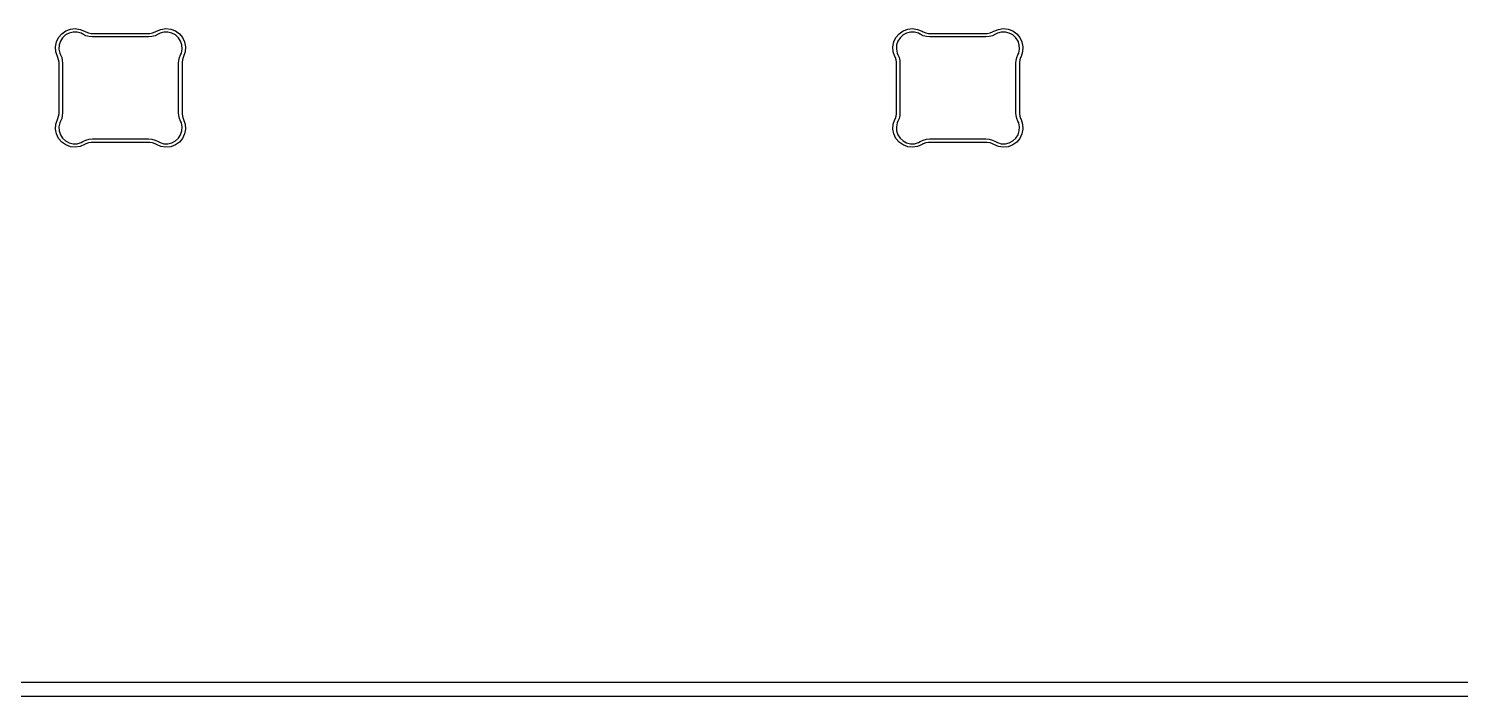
# Model space of a CAD drawing. Extents: x 46 to 356, y -183 to -54.
# Drawn here: x 81.65 to 122.37, y -182.55 to -163.56 of the extents above; entities that cross this region are included whole.
import ezdxf

# ---------------------------------------------------------------- set-up
doc = ezdxf.new("R2010")
doc.units = 0
doc.layers.add('BLACK', color=7, linetype='CONTINUOUS')

msp = doc.modelspace()

# ---------------------------------------------------------------- linework, layer by layer
at = {"layer": 'BLACK', "linetype": 'CONTINUOUS'}
for p, q in [((82.596771, -163.70921), (82.710703, -163.628231)), ((82.710703, -163.628231), (82.841369, -163.578587)), ((82.920786, -163.662461), (82.808699, -163.689378)), ((82.841369, -163.578587), (82.980329, -163.563483)), ((83.036039, -163.664668), (82.920786, -163.662461)), ((82.980329, -163.563483), (83.118609, -163.583895)), ((83.147015, -163.695855), (83.036039, -163.664668)), ((83.118609, -163.583895), (83.247279, -163.638505)), ((83.247279, -163.638505), (83.247264, -163.638531)), ((83.247264, -163.638531), (83.247265, -163.638532)), ((83.247265, -163.638532), (83.247266, -163.638531)), ((83.247266, -163.638531), (83.281613, -163.658562)), ((83.281613, -163.658562), (83.356245, -163.686021)), ((85.181254, -163.686021), (85.255886, -163.658562)), ((85.255886, -163.658562), (85.290234, -163.638531)), ((85.290234, -163.638532), (85.290249, -163.638528)), ((85.290234, -163.638531), (85.290234, -163.638532)), ((85.290249, -163.638528), (85.418898, -163.583927)), ((85.501465, -163.664701), (85.390498, -163.695887)), ((85.418898, -163.583927), (85.55717, -163.563516)), ((85.616709, -163.662495), (85.501465, -163.664701)), ((85.55717, -163.563516), (85.696122, -163.578619)), ((85.728788, -163.689409), (85.616709, -163.662495)), ((85.696122, -163.578619), (85.82678, -163.62826)), ((85.82678, -163.62826), (85.940705, -163.709234)), ((106.409271, -163.70921), (106.523203, -163.628231)), ((106.523203, -163.628231), (106.653869, -163.578587)), ((106.733286, -163.662461), (106.621199, -163.689378)), ((106.653869, -163.578587), (106.792829, -163.563483)), ((106.848539, -163.664668), (106.733286, -163.662461)), ((106.792829, -163.563483), (106.931109, -163.583895)), ((106.959515, -163.695855), (106.848539, -163.664668)), ((106.931109, -163.583895), (107.059779, -163.638505)), ((107.059779, -163.638505), (107.059764, -163.638531)), ((107.059764, -163.638531), (107.059765, -163.638532)), ((107.059765, -163.638532), (107.059766, -163.638531)), ((107.059766, -163.638531), (107.094113, -163.658562)), ((107.094113, -163.658562), (107.168745, -163.686021)), ((108.993754, -163.686021), (109.068386, -163.658562)), ((109.068386, -163.658562), (109.102734, -163.638531)), ((109.102734, -163.638532), (109.102749, -163.638528)), ((109.102734, -163.638531), (109.102734, -163.638532)), ((109.102749, -163.638528), (109.231398, -163.583927)), ((109.313965, -163.664701), (109.202998, -163.695887)), ((109.231398, -163.583927), (109.36967, -163.563516)), ((109.429209, -163.662495), (109.313965, -163.664701)), ((109.36967, -163.563516), (109.508622, -163.578619)), ((109.541288, -163.689409), (109.429209, -163.662495)), ((109.508622, -163.578619), (109.63928, -163.62826)), ((109.63928, -163.62826), (109.753205, -163.709234)), ((82.420805, -164.07987), (82.446985, -163.942565)), ((82.446985, -163.942565), (82.506931, -163.816293)), ((82.506931, -163.816293), (82.596771, -163.70921)), ((82.524232, -164.028442), (82.517205, -164.143502)), ((82.560036, -163.91887), (82.524232, -164.028442)), ((82.622305, -163.82186), (82.560036, -163.91887)), ((82.707016, -163.74368), (82.622305, -163.82186)), ((82.808699, -163.689378), (82.707016, -163.74368)), ((83.196748, -163.724799), (83.147015, -163.695855)), ((83.196813, -163.724872), (83.196748, -163.724799)), ((83.196814, -163.724871), (83.196813, -163.724872)), ((83.196814, -163.724873), (83.196814, -163.724871)), ((83.196821, -163.724874), (83.196814, -163.724873)), ((83.284388, -163.766173), (83.196821, -163.724874)), ((83.377848, -163.791478), (83.284388, -163.766173)), ((83.356245, -163.686021), (83.434537, -163.699966)), ((83.474298, -163.800001), (83.377848, -163.791478)), ((83.434537, -163.699966), (83.474298, -163.700001)), ((83.474298, -163.700001), (85.063202, -163.700001)), ((85.063202, -163.800001), (83.474298, -163.800001)), ((85.063202, -163.700001), (85.102963, -163.699966)), ((85.159651, -163.791478), (85.063202, -163.800001)), ((85.102963, -163.699966), (85.181254, -163.686021)), ((85.253111, -163.766173), (85.159651, -163.791478)), ((85.34067, -163.724878), (85.253111, -163.766173)), ((85.340686, -163.724875), (85.34067, -163.724878)), ((85.390498, -163.695887), (85.340686, -163.724876)), ((85.340686, -163.724876), (85.340686, -163.724875)), ((85.830464, -163.743707), (85.728788, -163.689409)), ((85.915169, -163.821881), (85.830464, -163.743707)), ((85.977433, -163.918883), (85.915169, -163.821881)), ((85.940705, -163.709234), (86.03054, -163.81631)), ((86.013234, -164.028448), (85.977433, -163.918883)), ((86.020261, -164.143499), (86.013234, -164.028448)), ((86.03054, -163.81631), (86.090483, -163.942574)), ((86.090483, -163.942574), (86.116662, -164.079871)), ((106.233305, -164.07987), (106.259485, -163.942565)), ((106.259485, -163.942565), (106.319431, -163.816293)), ((106.319431, -163.816293), (106.409271, -163.70921)), ((106.336732, -164.028442), (106.329705, -164.143502)), ((106.372536, -163.91887), (106.336732, -164.028442)), ((106.434805, -163.82186), (106.372536, -163.91887)), ((106.519516, -163.74368), (106.434805, -163.82186)), ((106.621199, -163.689378), (106.519516, -163.74368)), ((107.009248, -163.724799), (106.959515, -163.695855)), ((107.009313, -163.724872), (107.009248, -163.724799)), ((107.009314, -163.724871), (107.009313, -163.724872)), ((107.009314, -163.724873), (107.009314, -163.724871)), ((107.009321, -163.724874), (107.009314, -163.724873)), ((107.096888, -163.766173), (107.009321, -163.724874)), ((107.190348, -163.791478), (107.096888, -163.766173)), ((107.168745, -163.686021), (107.247037, -163.699966)), ((107.286798, -163.800001), (107.190348, -163.791478)), ((107.247037, -163.699966), (107.286798, -163.700001)), ((107.286798, -163.700001), (108.875702, -163.700001)), ((108.875702, -163.800001), (107.286798, -163.800001)), ((108.875702, -163.700001), (108.915463, -163.699966)), ((108.972151, -163.791478), (108.875702, -163.800001)), ((108.915463, -163.699966), (108.993754, -163.686021)), ((109.065611, -163.766173), (108.972151, -163.791478)), ((109.15317, -163.724878), (109.065611, -163.766173)), ((109.153186, -163.724875), (109.15317, -163.724878)), ((109.202998, -163.695887), (109.153186, -163.724876)), ((109.153186, -163.724876), (109.153186, -163.724875)), ((109.642964, -163.743707), (109.541288, -163.689409)), ((109.727669, -163.821881), (109.642964, -163.743707)), ((109.789933, -163.918883), (109.727669, -163.821881)), ((109.753205, -163.709234), (109.84304, -163.81631)), ((109.825734, -164.028448), (109.789933, -163.918883)), ((109.832761, -164.143499), (109.825734, -164.028448)), ((109.84304, -163.81631), (109.902983, -163.942574)), ((109.902983, -163.942574), (109.929162, -164.079871)), ((82.430081, -164.219341), (82.420805, -164.07987)), ((82.474215, -164.351969), (82.430081, -164.219341)), ((82.474216, -164.351971), (82.474214, -164.351969)), ((82.474214, -164.351969), (82.474215, -164.351969)), ((82.474217, -164.351974), (82.474216, -164.351971)), ((82.488844, -164.382348), (82.474217, -164.351974)), ((82.508719, -164.446778), (82.488844, -164.382348)), ((82.518771, -164.51345), (82.508719, -164.446778)), ((82.517205, -164.143502), (82.539408, -164.256618)), ((82.539408, -164.256618), (82.564318, -164.308594)), ((82.564318, -164.308594), (82.564318, -164.308595)), ((82.564318, -164.308595), (82.594338, -164.385087)), ((82.594338, -164.385087), (82.612626, -164.465206)), ((82.612626, -164.465206), (82.618773, -164.547155)), ((85.918749, -164.547154), (85.92489, -164.465211)), ((85.92489, -164.465211), (85.943164, -164.385097)), ((85.943164, -164.385097), (85.973162, -164.308596)), ((85.973152, -164.308579), (85.99806, -164.256606)), ((85.973182, -164.308594), (85.973152, -164.308579)), ((85.973162, -164.308596), (85.973177, -164.308604)), ((85.973177, -164.308604), (85.973181, -164.308599)), ((85.973181, -164.308599), (85.973182, -164.308594)), ((85.99806, -164.256606), (86.020261, -164.143499)), ((86.028794, -164.44677), (86.018749, -164.513447)), ((86.048656, -164.382331), (86.028794, -164.44677)), ((86.063247, -164.352008), (86.048656, -164.382331)), ((86.063286, -164.351968), (86.063247, -164.352008)), ((86.063275, -164.351951), (86.06327, -164.35196)), ((86.06327, -164.35196), (86.063286, -164.351968)), ((86.063291, -164.351958), (86.063275, -164.351951)), ((86.063315, -164.351774), (86.063291, -164.351958)), ((86.107387, -164.219333), (86.063315, -164.351774)), ((86.116662, -164.079871), (86.107387, -164.219333)), ((106.242581, -164.219341), (106.233305, -164.07987)), ((106.286715, -164.351969), (106.242581, -164.219341)), ((106.286716, -164.351971), (106.286714, -164.351969)), ((106.286714, -164.351969), (106.286715, -164.351969)), ((106.286717, -164.351974), (106.286716, -164.351971)), ((106.301344, -164.382348), (106.286717, -164.351974)), ((106.321219, -164.446778), (106.301344, -164.382348)), ((106.331271, -164.51345), (106.321219, -164.446778)), ((106.329705, -164.143502), (106.351908, -164.256618)), ((106.351908, -164.256618), (106.376818, -164.308594)), ((106.376818, -164.308594), (106.376818, -164.308595)), ((106.376818, -164.308595), (106.406838, -164.385087)), ((106.406838, -164.385087), (106.425126, -164.465206)), ((106.425126, -164.465206), (106.431273, -164.547155)), ((109.731249, -164.547154), (109.73739, -164.465211)), ((109.73739, -164.465211), (109.755664, -164.385097)), ((109.755664, -164.385097), (109.785662, -164.308596)), ((109.785652, -164.308579), (109.81056, -164.256606)), ((109.785682, -164.308594), (109.785652, -164.308579)), ((109.785662, -164.308596), (109.785677, -164.308604)), ((109.785677, -164.308604), (109.785681, -164.308599)), ((109.785681, -164.308599), (109.785682, -164.308594)), ((109.81056, -164.256606), (109.832761, -164.143499)), ((109.841294, -164.44677), (109.831249, -164.513447)), ((109.861156, -164.382331), (109.841294, -164.44677)), ((109.875747, -164.352008), (109.861156, -164.382331)), ((109.875786, -164.351968), (109.875747, -164.352008)), ((109.875775, -164.351951), (109.87577, -164.35196)), ((109.87577, -164.35196), (109.875786, -164.351968)), ((109.875791, -164.351958), (109.875775, -164.351951)), ((109.875815, -164.351774), (109.875791, -164.351958)), ((109.919887, -164.219333), (109.875815, -164.351774)), ((109.929162, -164.079871), (109.919887, -164.219333)), ((82.518751, -164.547159), (82.518772, -164.547048)), ((82.518751, -165.95284), (82.518751, -164.547159)), ((82.518772, -164.547048), (82.518771, -164.51345)), ((82.618751, -164.547155), (82.61875, -164.547156)), ((82.61875, -164.547156), (82.618751, -164.547159)), ((82.618773, -164.547155), (82.618751, -164.547155)), ((82.618751, -164.547159), (82.618751, -165.952843)), ((85.918749, -164.547155), (85.918749, -164.547154)), ((85.918749, -164.547159), (85.918749, -164.547155)), ((85.918749, -165.952843), (85.918749, -164.547159)), ((86.018749, -164.513447), (86.018749, -164.547159)), ((86.018749, -164.547159), (86.018749, -165.952843)), ((106.331251, -164.547159), (106.331272, -164.547048)), ((106.331251, -165.95284), (106.331251, -164.547159)), ((106.331272, -164.547048), (106.331271, -164.51345)), ((106.431251, -164.547155), (106.43125, -164.547156)), ((106.43125, -164.547156), (106.431251, -164.547159)), ((106.431273, -164.547155), (106.431251, -164.547155)), ((106.431251, -164.547159), (106.431251, -165.952843)), ((109.731249, -164.547155), (109.731249, -164.547154)), ((109.731249, -164.547159), (109.731249, -164.547155)), ((109.731249, -165.952843), (109.731249, -164.547159)), ((109.831249, -164.513447), (109.831249, -164.547159)), ((109.831249, -164.547159), (109.831249, -165.952843)), ((82.488823, -166.117645), (82.508697, -166.053219)), ((82.508697, -166.053219), (82.518749, -165.986551)), ((82.518749, -165.986551), (82.518751, -165.95284)), ((82.612604, -166.034794), (82.594316, -166.114909)), ((82.618751, -165.952848), (82.612604, -166.034794)), ((82.618751, -165.952843), (82.61875, -165.952846)), ((82.61875, -165.952846), (82.618751, -165.952848)), ((85.918783, -165.953015), (85.918749, -165.952843)), ((85.924901, -166.034785), (85.918783, -165.953015)), ((85.943174, -166.114904), (85.924901, -166.034785)), ((86.018749, -165.952843), (86.018748, -165.952846)), ((86.018748, -165.952846), (86.018749, -165.952849)), ((86.018749, -165.952849), (86.01877, -165.952849)), ((86.01877, -165.952849), (86.018765, -165.98656)), ((86.018765, -165.98656), (86.028804, -166.05323)), ((86.028804, -166.05323), (86.048666, -166.11766)), ((106.301323, -166.117645), (106.321197, -166.053219)), ((106.321197, -166.053219), (106.331249, -165.986551)), ((106.331249, -165.986551), (106.331251, -165.95284)), ((106.425104, -166.034794), (106.406816, -166.114909)), ((106.431251, -165.952848), (106.425104, -166.034794)), ((106.431251, -165.952843), (106.43125, -165.952846)), ((106.43125, -165.952846), (106.431251, -165.952848)), ((109.731283, -165.953015), (109.731249, -165.952843)), ((109.737401, -166.034785), (109.731283, -165.953015)), ((109.755674, -166.114904), (109.737401, -166.034785)), ((109.831249, -165.952843), (109.831248, -165.952846)), ((109.831248, -165.952846), (109.831249, -165.952849)), ((109.831249, -165.952849), (109.83127, -165.952849)), ((109.83127, -165.952849), (109.831265, -165.98656)), ((109.831265, -165.98656), (109.841304, -166.05323)), ((109.841304, -166.05323), (109.861166, -166.11766)), ((82.420835, -166.42013), (82.43011, -166.280668)), ((82.447014, -166.557427), (82.420835, -166.42013)), ((82.43011, -166.280668), (82.474196, -166.148181)), ((82.474196, -166.148018), (82.488823, -166.117645)), ((82.474217, -166.148028), (82.474196, -166.148018)), ((82.474196, -166.148181), (82.474216, -166.148034)), ((82.474214, -166.148034), (82.474216, -166.148031)), ((82.474216, -166.148034), (82.474214, -166.148034)), ((82.474216, -166.148031), (82.474217, -166.148028)), ((82.539437, -166.243394), (82.517236, -166.356502)), ((82.517236, -166.356502), (82.524263, -166.471553)), ((82.524263, -166.471553), (82.560065, -166.581118)), ((82.564344, -166.191421), (82.539437, -166.243394)), ((82.564331, -166.191308), (82.564318, -166.191408)), ((82.564318, -166.191408), (82.564344, -166.191421)), ((82.594316, -166.114909), (82.564331, -166.191308)), ((85.973182, -166.191406), (85.943174, -166.114904)), ((85.973182, -166.191408), (85.973181, -166.191406)), ((85.973181, -166.191406), (85.973182, -166.191406)), ((85.998091, -166.243384), (85.973182, -166.191408)), ((85.977462, -166.581131), (86.013266, -166.471559)), ((86.020294, -166.3565), (85.998091, -166.243384)), ((86.013266, -166.471559), (86.020294, -166.3565)), ((86.048666, -166.11766), (86.063288, -166.148035)), ((86.063288, -166.148035), (86.063287, -166.148036)), ((86.063287, -166.148036), (86.063287, -166.148042)), ((86.063287, -166.148042), (86.107418, -166.280662)), ((86.116694, -166.420132), (86.090513, -166.557436)), ((86.107418, -166.280662), (86.116694, -166.420132)), ((106.233335, -166.42013), (106.24261, -166.280668)), ((106.259514, -166.557427), (106.233335, -166.42013)), ((106.24261, -166.280668), (106.286696, -166.148181)), ((106.286696, -166.148018), (106.301323, -166.117645)), ((106.286717, -166.148028), (106.286696, -166.148018)), ((106.286696, -166.148181), (106.286716, -166.148034)), ((106.286714, -166.148034), (106.286716, -166.148031)), ((106.286716, -166.148034), (106.286714, -166.148034)), ((106.286716, -166.148031), (106.286717, -166.148028)), ((106.351937, -166.243394), (106.329736, -166.356502)), ((106.329736, -166.356502), (106.336763, -166.471553)), ((106.336763, -166.471553), (106.372565, -166.581118)), ((106.376844, -166.191421), (106.351937, -166.243394)), ((106.376831, -166.191308), (106.376818, -166.191408)), ((106.376818, -166.191408), (106.376844, -166.191421)), ((106.406816, -166.114909), (106.376831, -166.191308)), ((109.785682, -166.191406), (109.755674, -166.114904)), ((109.785682, -166.191408), (109.785681, -166.191406)), ((109.785681, -166.191406), (109.785682, -166.191406)), ((109.810591, -166.243384), (109.785682, -166.191408)), ((109.789962, -166.581131), (109.825766, -166.471559)), ((109.832794, -166.3565), (109.810591, -166.243384)), ((109.825766, -166.471559), (109.832794, -166.3565)), ((109.861166, -166.11766), (109.875788, -166.148035)), ((109.875788, -166.148035), (109.875787, -166.148036)), ((109.875787, -166.148036), (109.875787, -166.148042)), ((109.875787, -166.148042), (109.919918, -166.280662)), ((109.929194, -166.420132), (109.903013, -166.557436)), ((109.919918, -166.280662), (109.929194, -166.420132)), ((82.506957, -166.683692), (82.447014, -166.557427)), ((82.596793, -166.790769), (82.506957, -166.683692)), ((82.560065, -166.581118), (82.622329, -166.678121)), ((82.710718, -166.871743), (82.596793, -166.790769)), ((82.622329, -166.678121), (82.707034, -166.756295)), ((82.707034, -166.756295), (82.80871, -166.810593)), ((82.841376, -166.921384), (82.710718, -166.871743)), ((82.80871, -166.810593), (82.92079, -166.837508)), ((82.980329, -166.936487), (82.841376, -166.921384)), ((82.92079, -166.837508), (83.036035, -166.835302)), ((83.118601, -166.916076), (82.980329, -166.936487)), ((83.036035, -166.835302), (83.147002, -166.804116)), ((83.24726, -166.861469), (83.118601, -166.916076)), ((83.147002, -166.804116), (83.196814, -166.775128)), ((83.196814, -166.775128), (83.196815, -166.775128)), ((83.196815, -166.775128), (83.284387, -166.733827)), ((83.247263, -166.861469), (83.24726, -166.861469)), ((83.247265, -166.861469), (83.247263, -166.861469)), ((83.281613, -166.841438), (83.247265, -166.861469)), ((83.356245, -166.813979), (83.281613, -166.841438)), ((83.284387, -166.733827), (83.377847, -166.708522)), ((83.434536, -166.800034), (83.356245, -166.813979)), ((83.377847, -166.708522), (83.474297, -166.699999)), ((83.474291, -166.799999), (83.434536, -166.800034)), ((83.474297, -166.8), (83.474291, -166.799999)), ((83.474297, -166.699999), (83.474297, -166.7)), ((83.474297, -166.7), (85.063202, -166.7)), ((85.0632, -166.8), (83.474297, -166.8)), ((85.063203, -166.800001), (85.0632, -166.8)), ((85.063202, -166.7), (85.06321, -166.700001)), ((85.102964, -166.800036), (85.063203, -166.800001)), ((85.06321, -166.700001), (85.159652, -166.708524)), ((85.181255, -166.813981), (85.102964, -166.800036)), ((85.159652, -166.708524), (85.253112, -166.733829)), ((85.255887, -166.84144), (85.181255, -166.813981)), ((85.253112, -166.733829), (85.340678, -166.775127)), ((85.290234, -166.861471), (85.255887, -166.84144)), ((85.290223, -166.861495), (85.290237, -166.861471)), ((85.418892, -166.916104), (85.290223, -166.861495)), ((85.290235, -166.86147), (85.290234, -166.861471)), ((85.290236, -166.86147), (85.290235, -166.86147)), ((85.290237, -166.861471), (85.290236, -166.86147)), ((85.340678, -166.775127), (85.340685, -166.775129)), ((85.340685, -166.775129), (85.340684, -166.77513)), ((85.340684, -166.77513), (85.340686, -166.775131)), ((85.340686, -166.775131), (85.340687, -166.77513)), ((85.340687, -166.77513), (85.340745, -166.775195)), ((85.340745, -166.775195), (85.390487, -166.804144)), ((85.390487, -166.804144), (85.501461, -166.835331)), ((85.557171, -166.936516), (85.418892, -166.916104)), ((85.501461, -166.835331), (85.616714, -166.837538)), ((85.696131, -166.921412), (85.557171, -166.936516)), ((85.616714, -166.837538), (85.728801, -166.810621)), ((85.826796, -166.871768), (85.696131, -166.921412)), ((85.728801, -166.810621), (85.830483, -166.75632)), ((85.940727, -166.79079), (85.826796, -166.871768)), ((85.830483, -166.75632), (85.915194, -166.67814)), ((85.915194, -166.67814), (85.977462, -166.581131)), ((86.030567, -166.683707), (85.940727, -166.79079)), ((86.090513, -166.557436), (86.030567, -166.683707)), ((106.319457, -166.683692), (106.259514, -166.557427)), ((106.409293, -166.790769), (106.319457, -166.683692)), ((106.372565, -166.581118), (106.434829, -166.678121)), ((106.523218, -166.871743), (106.409293, -166.790769)), ((106.434829, -166.678121), (106.519534, -166.756295)), ((106.519534, -166.756295), (106.62121, -166.810593)), ((106.653876, -166.921384), (106.523218, -166.871743)), ((106.62121, -166.810593), (106.73329, -166.837508)), ((106.792829, -166.936487), (106.653876, -166.921384)), ((106.73329, -166.837508), (106.848535, -166.835302)), ((106.931101, -166.916076), (106.792829, -166.936487)), ((106.848535, -166.835302), (106.959502, -166.804116)), ((107.05976, -166.861469), (106.931101, -166.916076)), ((106.959502, -166.804116), (107.009314, -166.775128)), ((107.009314, -166.775128), (107.009315, -166.775128)), ((107.009315, -166.775128), (107.096887, -166.733827)), ((107.059763, -166.861469), (107.05976, -166.861469)), ((107.059765, -166.861469), (107.059763, -166.861469)), ((107.094113, -166.841438), (107.059765, -166.861469)), ((107.168745, -166.813979), (107.094113, -166.841438)), ((107.096887, -166.733827), (107.190347, -166.708522)), ((107.247036, -166.800034), (107.168745, -166.813979)), ((107.190347, -166.708522), (107.286797, -166.699999)), ((107.286791, -166.799999), (107.247036, -166.800034)), ((107.286797, -166.8), (107.286791, -166.799999)), ((107.286797, -166.699999), (107.286797, -166.7)), ((107.286797, -166.7), (108.875702, -166.7)), ((108.8757, -166.8), (107.286797, -166.8)), ((108.875703, -166.800001), (108.8757, -166.8)), ((108.875702, -166.7), (108.87571, -166.700001)), ((108.915464, -166.800036), (108.875703, -166.800001)), ((108.87571, -166.700001), (108.972152, -166.708524)), ((108.993755, -166.813981), (108.915464, -166.800036)), ((108.972152, -166.708524), (109.065612, -166.733829)), ((109.068387, -166.84144), (108.993755, -166.813981)), ((109.065612, -166.733829), (109.153178, -166.775127)), ((109.102734, -166.861471), (109.068387, -166.84144)), ((109.102723, -166.861495), (109.102737, -166.861471)), ((109.231392, -166.916104), (109.102723, -166.861495)), ((109.102735, -166.86147), (109.102734, -166.861471)), ((109.102736, -166.86147), (109.102735, -166.86147)), ((109.102737, -166.861471), (109.102736, -166.86147)), ((109.153178, -166.775127), (109.153185, -166.775129)), ((109.153185, -166.775129), (109.153184, -166.77513)), ((109.153184, -166.77513), (109.153186, -166.775131)), ((109.153186, -166.775131), (109.153187, -166.77513)), ((109.153187, -166.77513), (109.153245, -166.775195)), ((109.153245, -166.775195), (109.202987, -166.804144)), ((109.202987, -166.804144), (109.313961, -166.835331)), ((109.369671, -166.936516), (109.231392, -166.916104)), ((109.313961, -166.835331), (109.429214, -166.837538)), ((109.508631, -166.921412), (109.369671, -166.936516)), ((109.429214, -166.837538), (109.541301, -166.810621)), ((109.639296, -166.871768), (109.508631, -166.921412)), ((109.541301, -166.810621), (109.642983, -166.75632)), ((109.753227, -166.79079), (109.639296, -166.871768)), ((109.642983, -166.75632), (109.727694, -166.67814)), ((109.727694, -166.67814), (109.789962, -166.581131)), ((109.843067, -166.683707), (109.753227, -166.79079)), ((109.903013, -166.557436), (109.843067, -166.683707)), ((48.061435, -182.15), (353.838564, -182.15)), ((353.878347, -182.55), (48.021653, -182.55))]:
    msp.add_line(p, q, dxfattribs=at)

doc.saveas('drawing.dxf')
